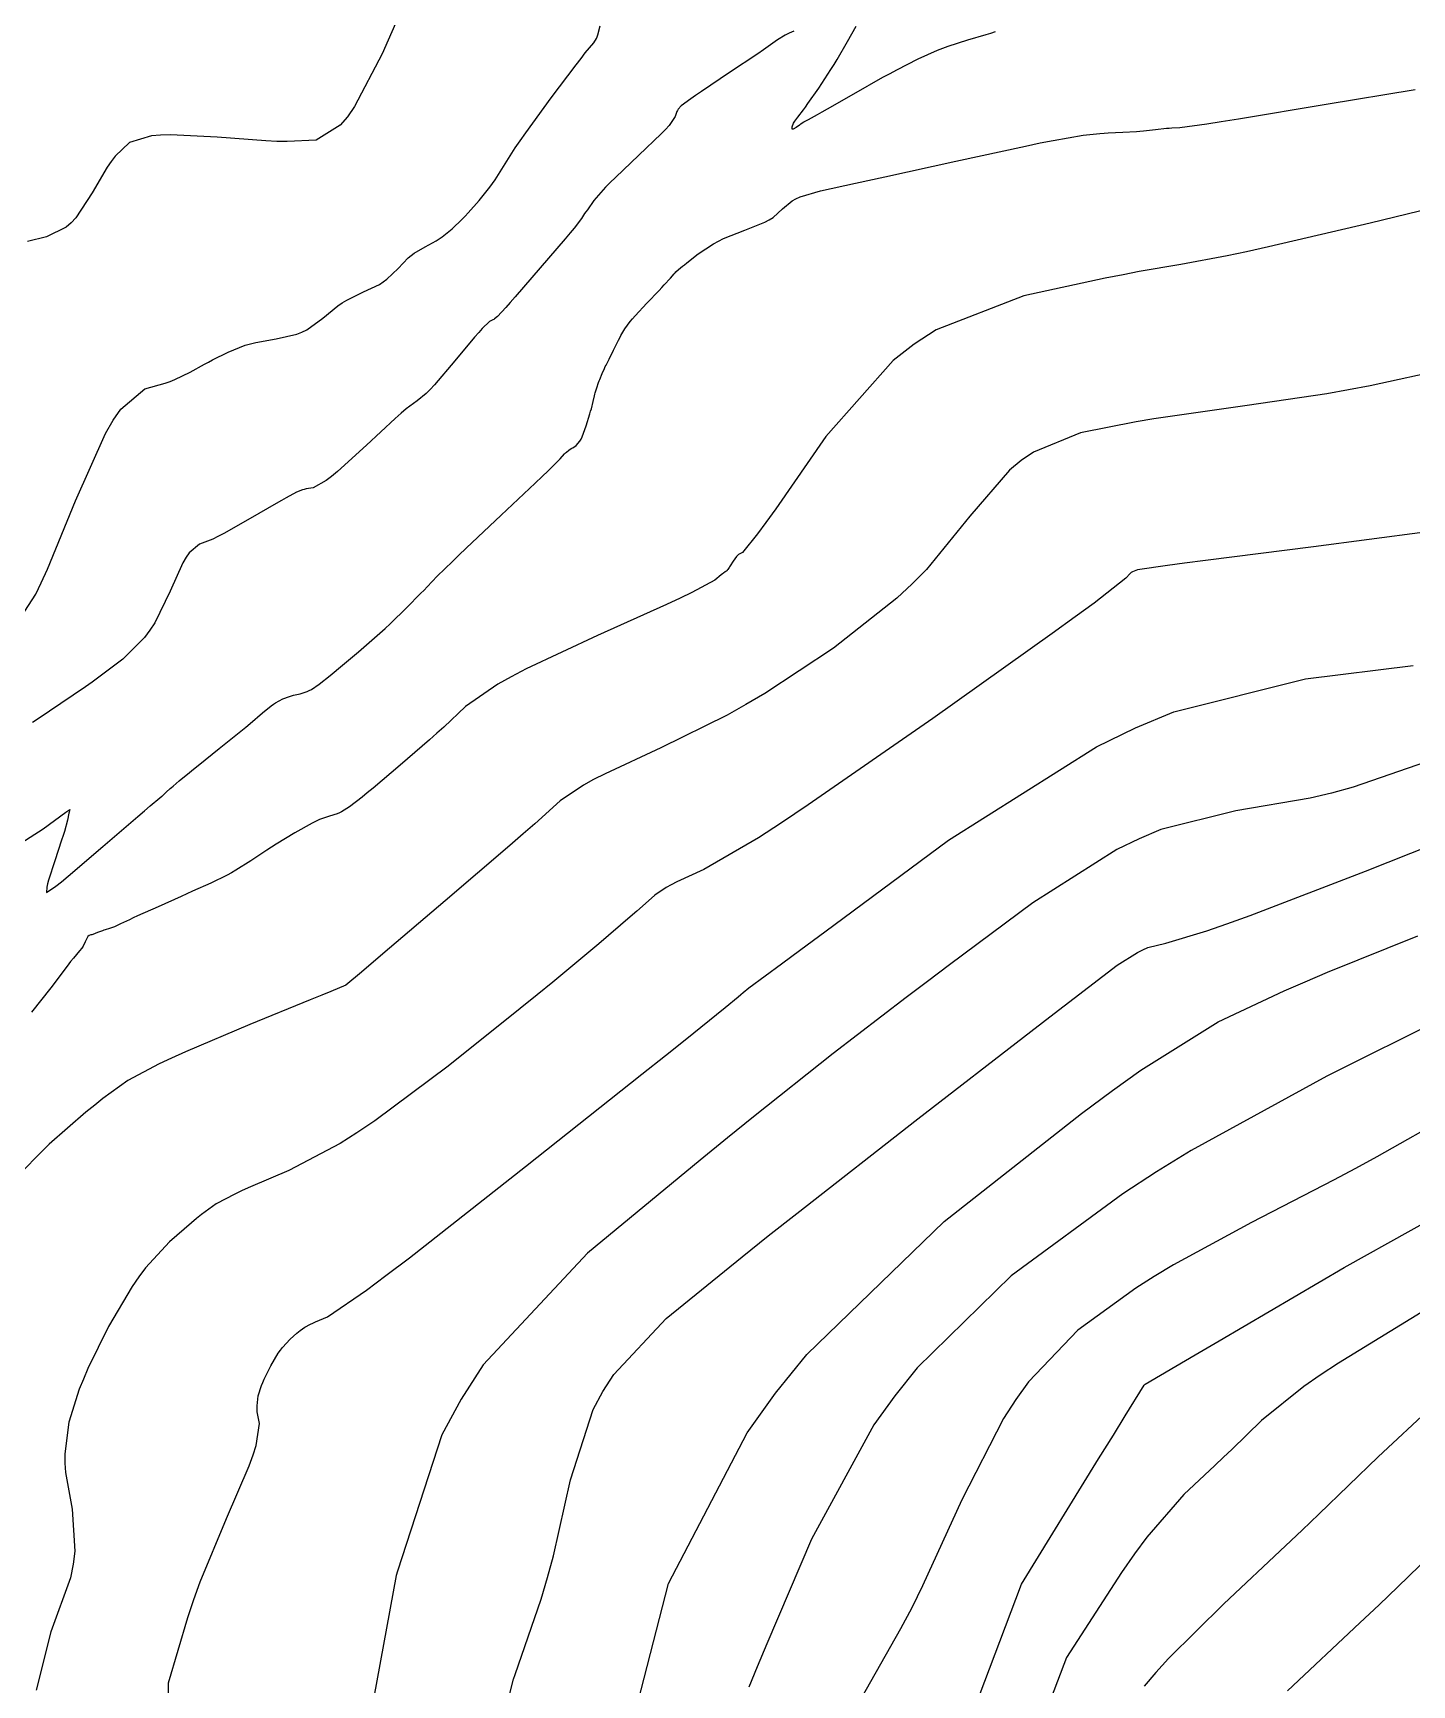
# Model space of a CAD drawing. Header units: metres. Extents: x 837117 to 838479, y 1189012 to 1191015.
# Drawn here: x 838284.3 to 838353.4, y 1190244.9 to 1190327.7 of the extents above; entities that cross this region are included whole.
import ezdxf

# ---------------------------------------------------------------- set-up
doc = ezdxf.new("R2010")
doc.units = ezdxf.units.M
doc.header["$LTSCALE"] = 0.3
doc.layers.add('COTAS 10', color=1, linetype='Continuous')
doc.layers.add('COTAS INT', color=252, linetype='Continuous')

msp = doc.modelspace()

# ---------------------------------------------------------------- linework, layer by layer
at = {"layer": 'COTAS 10'}
for points in [[(838283.761, 1190298.432), (838284.484, 1190299.561), (838284.761, 1190300.134), (838285.072, 1190300.819), (838286.47, 1190304.234), (838287.985, 1190307.62), (838288.37, 1190308.287), (838288.739, 1190308.838), (838289.943, 1190309.852), (838290.965, 1190310.132), (838291.219, 1190310.22), (838291.46, 1190310.312), (838292.226, 1190310.683), (838292.933, 1190311.081), (838293.137, 1190311.191), (838293.344, 1190311.3), (838294.122, 1190311.693), (838294.98, 1190312.032), (838295.238, 1190312.107), (838295.504, 1190312.174), (838296.537, 1190312.351), (838297.556, 1190312.586), (838297.813, 1190312.691), (838298.059, 1190312.813), (838298.859, 1190313.395), (838299.617, 1190314.018), (838299.837, 1190314.166), (838300.061, 1190314.302), (838300.905, 1190314.704), (838301.702, 1190315.085), (838301.895, 1190315.209), (838302.078, 1190315.341), (838302.639, 1190315.881), (838303.141, 1190316.409), (838303.287, 1190316.532), (838303.435, 1190316.645), (838303.991, 1190316.972), (838304.548, 1190317.269), (838304.696, 1190317.364), (838304.841, 1190317.464), (838305.344, 1190317.871), (838305.847, 1190318.357), (838305.993, 1190318.507), (838306.141, 1190318.664), (838306.699, 1190319.287), (838307.235, 1190319.955), (838307.37, 1190320.14), (838307.498, 1190320.325), (838307.912, 1190320.996), (838308.507, 1190321.931), (838308.751, 1190322.283), (838309.028, 1190322.675), (838310.311, 1190324.428), (838311.553, 1190326.078), (838311.803, 1190326.406), (838312.013, 1190326.677), (838312.435, 1190327.188), (838312.581, 1190327.407), (838312.617, 1190327.493), (838312.651, 1190327.591), (838312.759, 1190328.039)], [(838354.066, 1190302.679), (838348.488, 1190301.942), (838343.092, 1190301.251), (838342.04, 1190301.114), (838341.181, 1190301.001), (838339.673, 1190300.789), (838339.429, 1190300.689), (838339.366, 1190300.646), (838339.305, 1190300.596), (838339.101, 1190300.359), (838337.501, 1190299.111), (838336.56, 1190298.424), (838335.403, 1190297.589), (838329.428, 1190293.339), (838323.176, 1190289.006), (838321.844, 1190288.118), (838320.687, 1190287.366), (838317.95, 1190285.778), (838316.597, 1190285.151), (838316.312, 1190285.005), (838316.065, 1190284.871), (838315.498, 1190284.487), (838314.876, 1190283.928), (838314.595, 1190283.683), (838314.266, 1190283.399), (838312.689, 1190282.049), (838310.384, 1190280.133), (838309.598, 1190279.493), (838308.747, 1190278.805), (838305.141, 1190275.923), (838301.467, 1190273.177), (838300.575, 1190272.575), (838299.736, 1190272.041), (838297.158, 1190270.685), (838295.247, 1190269.876), (838294.829, 1190269.688), (838294.46, 1190269.515), (838293.525, 1190269.018), (838292.79, 1190268.486), (838292.546, 1190268.291), (838292.284, 1190268.076), (838291.191, 1190267.126), (838289.987, 1190265.813), (838289.654, 1190265.369), (838289.322, 1190264.89), (838288.127, 1190262.87), (838287.097, 1190260.769), (838286.869, 1190260.239), (838286.666, 1190259.731), (838286.139, 1190258.085), (838285.942, 1190256.504), (838285.947, 1190256.037), (838285.979, 1190255.557), (838286.308, 1190253.722), (838286.448, 1190251.615), (838286.361, 1190250.964), (838286.218, 1190250.285), (838285.248, 1190247.589), (838284.505, 1190244.661)], [(838355.054, 1190278.353), (838349.158, 1190275.415), (838342.369, 1190271.697), (838340.626, 1190270.622), (838338.94, 1190269.528), (838333.344, 1190265.415), (838328.64, 1190260.811), (838327.517, 1190259.408), (838326.471, 1190257.95), (838323.344, 1190252.218), (838321.108, 1190246.976), (838320.625, 1190245.827), (838320.2, 1190244.808)], [(838347.193, 1190244.631), (838350.818, 1190248.028), (838351.781, 1190248.941), (838352.727, 1190249.843), (838355.994, 1190253.002)]]:
    msp.add_lwpolyline(points, dxfattribs=at)
at = {"layer": 'COTAS INT'}
for points in [[(838303.115, 1190329.546), (838301.845, 1190326.627), (838300.459, 1190323.998), (838300.096, 1190323.484), (838299.742, 1190323.062), (838298.538, 1190322.308), (838297.08, 1190322.24), (838296.567, 1190322.25), (838296.005, 1190322.273), (838293.577, 1190322.462), (838291.236, 1190322.584), (838290.729, 1190322.566), (838290.282, 1190322.524), (838289.178, 1190322.185), (838288.463, 1190321.502), (838288.261, 1190321.244), (838288.058, 1190320.956), (838287.311, 1190319.667), (838286.499, 1190318.426), (838286.255, 1190318.169), (838286.002, 1190317.95), (838285.02, 1190317.468), (838284.069, 1190317.24)], [(838322.46, 1190327.777), (838322.23, 1190327.664), (838322.036, 1190327.566), (838321.638, 1190327.332), (838321.171, 1190326.997), (838320.935, 1190326.835), (838320.652, 1190326.642), (838319.243, 1190325.696), (838317.829, 1190324.746), (838317.544, 1190324.551), (838317.304, 1190324.386), (838316.819, 1190324.036), (838316.661, 1190323.857), (838316.627, 1190323.801), (838316.596, 1190323.741), (838316.522, 1190323.501), (838316.214, 1190323.044), (838316.037, 1190322.848), (838315.82, 1190322.623), (838314.705, 1190321.558), (838313.523, 1190320.442), (838313.264, 1190320.184), (838313.034, 1190319.949), (838312.451, 1190319.281), (838312.118, 1190318.827), (838312.046, 1190318.725), (838311.983, 1190318.634), (838311.829, 1190318.392), (838311.452, 1190317.905), (838311.249, 1190317.66), (838311.002, 1190317.367), (838309.756, 1190315.91), (838308.5, 1190314.461), (838308.248, 1190314.173), (838308.037, 1190313.934), (838307.623, 1190313.483), (838307.474, 1190313.363), (838307.431, 1190313.333), (838307.387, 1190313.305), (838307.223, 1190313.217), (838306.851, 1190312.868), (838306.677, 1190312.676), (838306.472, 1190312.442), (838305.475, 1190311.251), (838304.458, 1190310.055), (838304.24, 1190309.818), (838304.051, 1190309.622), (838303.598, 1190309.253), (838303.044, 1190308.851), (838302.791, 1190308.634), (838302.494, 1190308.371), (838301.061, 1190307.038), (838299.608, 1190305.717), (838299.298, 1190305.461), (838299.028, 1190305.253), (838298.389, 1190304.899), (838298.031, 1190304.838), (838297.939, 1190304.815), (838297.849, 1190304.789), (838297.552, 1190304.671), (838297.028, 1190304.386), (838296.795, 1190304.254), (838296.525, 1190304.1), (838295.234, 1190303.349), (838293.906, 1190302.605), (838293.613, 1190302.454), (838293.353, 1190302.327), (838292.68, 1190302.066), (838292.175, 1190301.642), (838292.021, 1190301.411), (838291.86, 1190301.132), (838291.226, 1190299.714), (838290.449, 1190298.136), (838290.198, 1190297.755), (838289.932, 1190297.398), (838288.843, 1190296.313), (838287.643, 1190295.408), (838287.308, 1190295.165), (838286.971, 1190294.925), (838285.743, 1190294.088), (838284.6, 1190293.324), (838284.317, 1190293.132)], [(838332.548, 1190327.733), (838332.321, 1190327.66), (838332.085, 1190327.586), (838331.154, 1190327.311), (838330.172, 1190326.997), (838329.903, 1190326.898), (838329.635, 1190326.793), (838328.681, 1190326.37), (838327.61, 1190325.823), (838327.268, 1190325.64), (838326.908, 1190325.443), (838325.443, 1190324.617), (838324.128, 1190323.863), (838323.861, 1190323.711), (838323.637, 1190323.584), (838323.178, 1190323.33), (838323.021, 1190323.25), (838322.987, 1190323.231), (838322.957, 1190323.214), (838322.882, 1190323.168), (838322.805, 1190323.111), (838322.774, 1190323.088), (838322.738, 1190323.062), (838322.573, 1190322.939), (838322.426, 1190322.857), (838322.401, 1190322.856), (838322.383, 1190322.865), (838322.377, 1190322.974), (838322.446, 1190323.154), (838322.475, 1190323.207), (838322.509, 1190323.261), (838322.669, 1190323.468), (838322.944, 1190323.823), (838323.051, 1190323.97), (838323.171, 1190324.138), (838323.714, 1190324.922), (838324.319, 1190325.842), (838324.477, 1190326.095), (838324.631, 1190326.348), (838325.156, 1190327.259), (838325.581, 1190328.02)], [(838283.561, 1190286.982), (838284.857, 1190287.813), (838285.987, 1190288.636), (838286.192, 1190288.785), (838286.175, 1190288.704), (838286.164, 1190288.652), (838286.149, 1190288.588), (838286.074, 1190288.251), (838285.92, 1190287.682), (838285.856, 1190287.471), (838285.782, 1190287.237), (838285.438, 1190286.201), (838285.127, 1190285.236), (838285.074, 1190285.047), (838285.035, 1190284.892), (838285.016, 1190284.613), (838285.495, 1190284.931), (838285.772, 1190285.152), (838286.11, 1190285.43), (838287.851, 1190286.916), (838289.595, 1190288.424), (838289.934, 1190288.716), (838290.212, 1190288.955), (838290.7, 1190289.364), (838290.8, 1190289.441), (838290.834, 1190289.469), (838290.87, 1190289.501), (838291.022, 1190289.641), (838291.223, 1190289.826), (838291.291, 1190289.886), (838291.363, 1190289.95), (838291.666, 1190290.212), (838292.179, 1190290.635), (838292.383, 1190290.8), (838292.614, 1190290.987), (838293.674, 1190291.833), (838294.758, 1190292.704), (838295.005, 1190292.906), (838295.229, 1190293.09), (838295.844, 1190293.616), (838296.282, 1190293.976), (838296.395, 1190294.056), (838296.503, 1190294.128), (838296.863, 1190294.32), (838297.2, 1190294.443), (838297.294, 1190294.472), (838297.389, 1190294.499), (838297.732, 1190294.577), (838298.088, 1190294.689), (838298.19, 1190294.738), (838298.294, 1190294.793), (838298.682, 1190295.056), (838299.227, 1190295.495), (838299.43, 1190295.661), (838299.655, 1190295.847), (838300.654, 1190296.681), (838301.721, 1190297.605), (838301.99, 1190297.847), (838302.246, 1190298.084), (838303.075, 1190298.89), (838303.766, 1190299.598), (838303.935, 1190299.773), (838304.096, 1190299.938), (838304.597, 1190300.459), (838305.355, 1190301.208), (838305.678, 1190301.517), (838306.049, 1190301.871), (838307.798, 1190303.518), (838309.509, 1190305.13), (838309.856, 1190305.462), (838310.15, 1190305.744), (838310.754, 1190306.352), (838310.972, 1190306.592), (838311.022, 1190306.643), (838311.067, 1190306.686), (838311.193, 1190306.787), (838311.306, 1190306.855), (838311.344, 1190306.878), (838311.385, 1190306.902), (838311.555, 1190307.008), (838311.748, 1190307.231), (838311.802, 1190307.331), (838311.858, 1190307.447), (838312.063, 1190308.002), (838312.243, 1190308.592), (838312.283, 1190308.729), (838312.318, 1190308.856), (838312.406, 1190309.222), (838312.47, 1190309.506), (838312.489, 1190309.581), (838312.508, 1190309.655), (838312.585, 1190309.91), (838312.677, 1190310.169), (838312.706, 1190310.245), (838312.736, 1190310.322), (838312.861, 1190310.619), (838312.974, 1190310.872), (838312.997, 1190310.923), (838313.017, 1190310.965), (838313.062, 1190311.045), (838313.131, 1190311.173), (838313.211, 1190311.333), (838313.428, 1190311.783), (838313.675, 1190312.284), (838313.737, 1190312.404), (838313.796, 1190312.516), (838313.988, 1190312.854), (838314.265, 1190313.226), (838314.378, 1190313.36), (838314.507, 1190313.506), (838315.104, 1190314.148), (838315.709, 1190314.782), (838315.843, 1190314.925), (838315.963, 1190315.054), (838316.276, 1190315.399), (838316.47, 1190315.617), (838316.516, 1190315.666), (838316.558, 1190315.709), (838316.681, 1190315.823), (838316.892, 1190315.993), (838316.99, 1190316.072), (838317.105, 1190316.165), (838317.664, 1190316.614), (838318.433, 1190317.123), (838318.68, 1190317.254), (838318.942, 1190317.381), (838320.015, 1190317.8), (838321.016, 1190318.201), (838321.233, 1190318.316), (838321.424, 1190318.432), (838321.898, 1190318.866), (838322.373, 1190319.274), (838322.565, 1190319.375), (838322.783, 1190319.469), (838323.79, 1190319.765), (838325.547, 1190320.152), (838327.017, 1190320.477), (838330.57, 1190321.261), (838334.062, 1190322.015), (838334.803, 1190322.168), (838335.446, 1190322.297), (838336.952, 1190322.56), (838337.785, 1190322.648), (838338.004, 1190322.667), (838338.217, 1190322.683), (838338.946, 1190322.718), (838339.621, 1190322.748), (838339.8, 1190322.761), (838339.977, 1190322.775), (838340.587, 1190322.841), (838341.132, 1190322.904), (838341.267, 1190322.916), (838341.396, 1190322.926), (838341.804, 1190322.945), (838343.148, 1190323.126), (838343.866, 1190323.238), (838344.736, 1190323.378), (838349.126, 1190324.107), (838353.591, 1190324.848)], [(838356.215, 1190319.329), (838351.331, 1190318.156), (838346.234, 1190316.959), (838345.138, 1190316.715), (838344.177, 1190316.508), (838341.844, 1190316.077), (838339.76, 1190315.727), (838338.958, 1190315.57), (838338.057, 1190315.389), (838333.986, 1190314.519), (838329.598, 1190312.807), (838328.497, 1190312.094), (838327.445, 1190311.278), (838324.058, 1190307.467), (838321.553, 1190303.846), (838321.058, 1190303.149), (838320.649, 1190302.585), (838319.887, 1190301.653), (838319.693, 1190301.545), (838319.642, 1190301.501), (838319.592, 1190301.451), (838319.418, 1190301.216), (838319.277, 1190300.984), (838319.247, 1190300.936), (838319.221, 1190300.895), (838319.16, 1190300.802), (838319.126, 1190300.76), (838319.117, 1190300.75), (838319.109, 1190300.742), (838319.08, 1190300.719), (838319.055, 1190300.703), (838319.05, 1190300.7), (838319.044, 1190300.696), (838319.028, 1190300.687), (838318.938, 1190300.617), (838318.886, 1190300.576), (838318.823, 1190300.526), (838318.497, 1190300.264), (838317.352, 1190299.644), (838316.773, 1190299.367), (838316.079, 1190299.044), (838312.626, 1190297.498), (838309.06, 1190295.83), (838308.295, 1190295.43), (838307.627, 1190295.057), (838306.02, 1190293.934), (838304.923, 1190292.907), (838304.577, 1190292.595), (838304.212, 1190292.27), (838302.743, 1190290.997), (838301.387, 1190289.854), (838301.094, 1190289.611), (838300.837, 1190289.401), (838300.204, 1190288.906), (838299.808, 1190288.663), (838299.7, 1190288.61), (838299.592, 1190288.564), (838299.206, 1190288.452), (838298.707, 1190288.279), (838298.527, 1190288.196), (838298.33, 1190288.097), (838297.468, 1190287.609), (838296.535, 1190287.036), (838296.293, 1190286.884), (838296.058, 1190286.733), (838295.267, 1190286.212), (838294.504, 1190285.733), (838294.287, 1190285.609), (838294.067, 1190285.489), (838293.251, 1190285.089), (838292.34, 1190284.679), (838292.061, 1190284.554), (838291.77, 1190284.424), (838290.621, 1190283.91), (838289.586, 1190283.443), (838289.367, 1190283.343), (838289.177, 1190283.255), (838288.734, 1190283.043), (838288.494, 1190282.928), (838288.433, 1190282.902), (838288.373, 1190282.878), (838288.172, 1190282.81), (838287.966, 1190282.748), (838287.902, 1190282.727), (838287.836, 1190282.705), (838287.572, 1190282.61), (838287.337, 1190282.524), (838287.288, 1190282.507), (838287.246, 1190282.493), (838287.155, 1190282.467), (838287.097, 1190282.414), (838287.077, 1190282.383), (838287.055, 1190282.345), (838286.962, 1190282.152), (838286.852, 1190281.936), (838286.821, 1190281.885), (838286.789, 1190281.837), (838286.669, 1190281.695), (838286.374, 1190281.338), (838286.232, 1190281.156), (838286.064, 1190280.937), (838285.239, 1190279.844), (838284.269, 1190278.628)], [(838355.166, 1190310.834), (838351.329, 1190309.999), (838350.249, 1190309.795), (838349.161, 1190309.603), (838345.166, 1190309.01), (838341.426, 1190308.489), (838340.499, 1190308.342), (838339.619, 1190308.195), (838336.83, 1190307.654), (838334.468, 1190306.681), (838333.858, 1190306.261), (838333.265, 1190305.776), (838331.282, 1190303.478), (838329.103, 1190300.805), (838328.387, 1190300.083), (838327.622, 1190299.369), (838324.453, 1190296.854), (838321.003, 1190294.589), (838320.061, 1190294.032), (838319.125, 1190293.506), (838315.792, 1190291.859), (838313.015, 1190290.572), (838312.429, 1190290.273), (838311.924, 1190289.998), (838310.759, 1190289.211), (838309.482, 1190288.062), (838308.905, 1190287.559), (838308.231, 1190286.977), (838304.993, 1190284.205), (838301.876, 1190281.554), (838300.799, 1190280.637), (838300.026, 1190279.98), (838299.275, 1190279.667), (838298.809, 1190279.476), (838298.232, 1190279.238), (838295.212, 1190278.003), (838291.992, 1190276.641), (838291.288, 1190276.323), (838290.665, 1190276.032), (838289.091, 1190275.194), (838287.852, 1190274.299), (838287.441, 1190273.97), (838286.999, 1190273.607), (838285.158, 1190272.007), (838283.333, 1190270.181)], [(838291.145, 1190240.902), (838291.142, 1190245.025), (838292.096, 1190248.305), (838292.402, 1190249.201), (838292.726, 1190250.09), (838294.047, 1190253.256), (838295.175, 1190255.89), (838295.377, 1190256.445), (838295.53, 1190256.924), (838295.686, 1190258.022), (838295.582, 1190258.6), (838295.572, 1190258.751), (838295.571, 1190258.898), (838295.633, 1190259.397), (838295.799, 1190259.915), (838295.863, 1190260.075), (838295.935, 1190260.242), (838296.259, 1190260.904), (838296.636, 1190261.541), (838296.74, 1190261.692), (838296.845, 1190261.832), (838297.225, 1190262.245), (838297.569, 1190262.544), (838297.651, 1190262.612), (838297.728, 1190262.674), (838297.96, 1190262.841), (838298.254, 1190262.998), (838298.371, 1190263.052), (838298.503, 1190263.112), (838299.105, 1190263.367), (838301.052, 1190264.694), (838302.031, 1190265.429), (838303.202, 1190266.324), (838309.02, 1190270.886), (838314.851, 1190275.516), (838316.029, 1190276.455), (838317.019, 1190277.245), (838319.02, 1190278.856), (838319.669, 1190279.395), (838319.808, 1190279.509), (838319.928, 1190279.608), (838320.211, 1190279.836), (838321.845, 1190281.049), (838322.817, 1190281.768), (838324.014, 1190282.653), (838330.211, 1190287.234), (838337.618, 1190291.923), (838339.576, 1190292.875), (838341.495, 1190293.678), (838348.094, 1190295.329), (838353.485, 1190295.985)], [(838354.598, 1190291.311), (838350.491, 1190289.904), (838349.397, 1190289.602), (838348.322, 1190289.339), (838344.598, 1190288.707), (838340.849, 1190287.769), (838339.759, 1190287.314), (838338.647, 1190286.772), (838334.44, 1190284.109), (838330.257, 1190280.993), (838329.16, 1190280.167), (838328.089, 1190279.356), (838324.44, 1190276.557), (838320.436, 1190273.384), (838319.141, 1190272.336), (838317.766, 1190271.215), (838312.126, 1190266.557), (838306.903, 1190260.957), (838305.791, 1190259.241), (838304.823, 1190257.455), (838302.605, 1190250.627), (838302.534, 1190250.408), (838301.428, 1190244.304)], [(838307.394, 1190241.212), (838308.423, 1190245.204), (838308.503, 1190245.437), (838309.805, 1190249.217), (838310.126, 1190250.306), (838310.421, 1190251.385), (838311.267, 1190255.204), (838312.412, 1190258.727), (838312.895, 1190259.621), (838313.452, 1190260.478), (838316.063, 1190263.279), (838319.872, 1190266.374), (838321.183, 1190267.418), (838322.605, 1190268.543), (838328.668, 1190273.279), (838334.332, 1190277.663), (838335.502, 1190278.566), (838336.5, 1190279.334), (838338.668, 1190280.984), (838339.676, 1190281.622), (838339.942, 1190281.752), (838340.203, 1190281.861), (838341.101, 1190282.086), (838343.16, 1190282.694), (838344.152, 1190283.044), (838345.328, 1190283.474), (838351.101, 1190285.687), (838357.916, 1190288.388)], [(838314.209, 1190242.33), (838316.187, 1190250), (838320.122, 1190257.546), (838321.547, 1190259.534), (838323.117, 1190261.478), (838330, 1190268.136), (838336.869, 1190273.546), (838338.431, 1190274.704), (838339.845, 1190275.715), (838343.723, 1190278.136), (838347.03, 1190279.687), (838348.084, 1190280.148), (838349.198, 1190280.624), (838353.723, 1190282.457)], [(838355.395, 1190273.49), (838351.668, 1190271.375), (838350.593, 1190270.79), (838349.499, 1190270.204), (838345.395, 1190268.089), (838341.489, 1190265.975), (838340.521, 1190265.39), (838339.602, 1190264.805), (838336.689, 1190262.694), (838334.221, 1190260.107), (838333.582, 1190259.222), (838332.962, 1190258.264), (838330.883, 1190254.194), (838328.915, 1190249.894), (838328.366, 1190248.79), (838327.814, 1190247.725), (838325.806, 1190244.194)], [(838330.945, 1190242.24), (838333.867, 1190249.963), (838337.733, 1190256.241), (838338.472, 1190257.441), (838339.067, 1190258.406), (838340.02, 1190259.945), (838340.039, 1190259.964), (838340.044, 1190259.968), (838340.058, 1190259.982), (838341.597, 1190260.889), (838342.563, 1190261.455), (838343.762, 1190262.159), (838350.038, 1190265.84), (838356.75, 1190269.568)], [(838353.885, 1190263.585), (838349.745, 1190261.046), (838348.829, 1190260.438), (838348.012, 1190259.871), (838345.893, 1190258.166), (838344.403, 1190256.724), (838343.983, 1190256.324), (838343.56, 1190255.922), (838342.008, 1190254.466), (838340.149, 1190252.325), (838339.532, 1190251.492), (838338.872, 1190250.554), (838336.122, 1190246.3), (838334.274, 1190241.417)], [(838354.427, 1190258.853), (838351.727, 1190256.349), (838348.762, 1190253.481), (838347.927, 1190252.683), (838347.086, 1190251.884), (838343.996, 1190248.987), (838341.23, 1190246.244), (838340.593, 1190245.543), (838340.012, 1190244.868)]]:
    msp.add_lwpolyline(points, dxfattribs=at)

doc.saveas('drawing.dxf')
